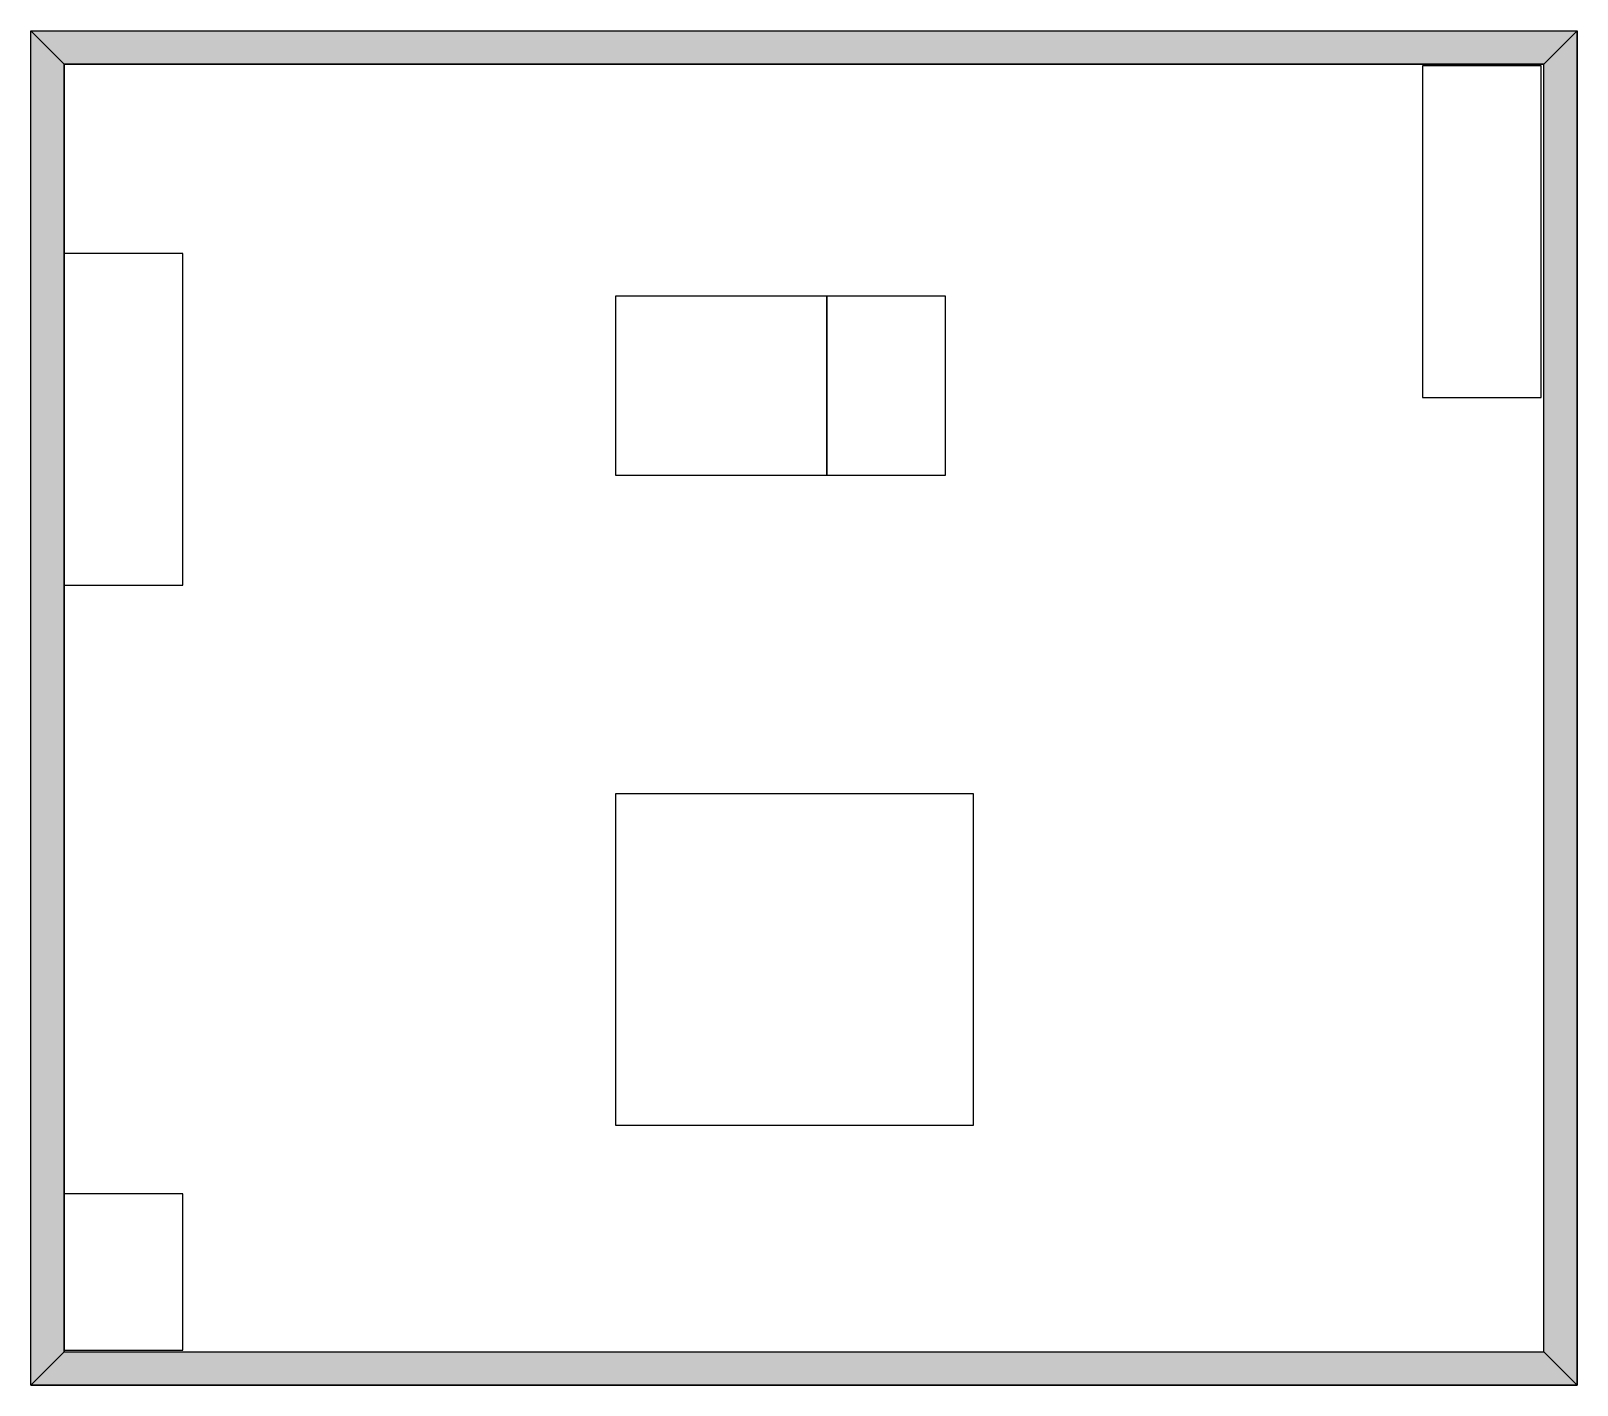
# Model space of a CAD drawing. Extents: x 0 to 4663, y 317 to 4400.
import ezdxf

# ---------------------------------------------------------------- set-up
doc = ezdxf.new("R2010")
doc.units = 0
doc.header["$LTSCALE"] = 48.950968
doc.header["$MEASUREMENT"] = 0
for name, color, linetype in [('MOUNTABLE', 7, 'CONTINUOUS'), ('OBSTACLE', 7, 'CONTINUOUS'), ('WALL', 7, 'CONTINUOUS')]:
    doc.layers.add(name, color=color, linetype=linetype)

msp = doc.modelspace()

# ---------------------------------------------------------------- hatches: boundary and pattern name
at = {"layer": 'WALL'}
for points in [[(0, 4400), (4663, 4400), (4563, 4300), (100, 4300)], [(0, 316.8), (0, 4400), (100, 4300), (100, 416.8)], [(4563, 416.8), (4563, 4300), (4663, 4400), (4663, 316.8)], [(100, 416.8), (4563, 416.8), (4663, 316.8), (0, 316.8)]]:
    msp.add_hatch(color=253, dxfattribs=at).paths.add_polyline_path(points)

# ---------------------------------------------------------------- linework, layer by layer
at = {"layer": 'MOUNTABLE', "linetype": 'CONTINUOUS'}
msp.add_lwpolyline([(1763, 3060), (2400, 3060), (2400, 3600), (1763, 3600)], close=True, dxfattribs=at)
at = {"layer": 'OBSTACLE', "linetype": 'CONTINUOUS'}
for points in [[(4197, 3295), (4555, 3295), (4555, 4295), (4197, 4295)], [(100, 2728.5), (458, 2728.5), (458, 3728.5), (100, 3728.5)], [(2400, 3060), (2758, 3060), (2758, 3600), (2400, 3600)], [(1763, 1100), (2843, 1100), (2843, 2100), (1763, 2100)], [(100, 421.8), (458, 421.8), (458, 893.3), (100, 893.3)]]:
    msp.add_lwpolyline(points, close=True, dxfattribs=at)
at = {"layer": 'WALL', "linetype": 'CONTINUOUS'}
for p, q in [((0, 4400), (4663, 4400)), ((0, 316.8), (0, 4400)), ((4663, 316.8), (4663, 4400)), ((100, 4300), (4563, 4300)), ((100, 416.8), (100, 4300)), ((4563, 416.8), (4563, 4300)), ((100, 416.8), (4563, 416.8)), ((0, 316.8), (4663, 316.8))]:
    msp.add_line(p, q, dxfattribs=at)
for points in [[(0, 4400), (4663, 4400), (4563, 4300), (100, 4300)], [(0, 316.8), (0, 4400), (100, 4300), (100, 416.8)], [(4563, 416.8), (4563, 4300), (4663, 4400), (4663, 316.8)], [(100, 416.8), (4563, 416.8), (4663, 316.8), (0, 316.8)]]:
    msp.add_lwpolyline(points, close=True, dxfattribs=at)

doc.saveas('drawing.dxf')
